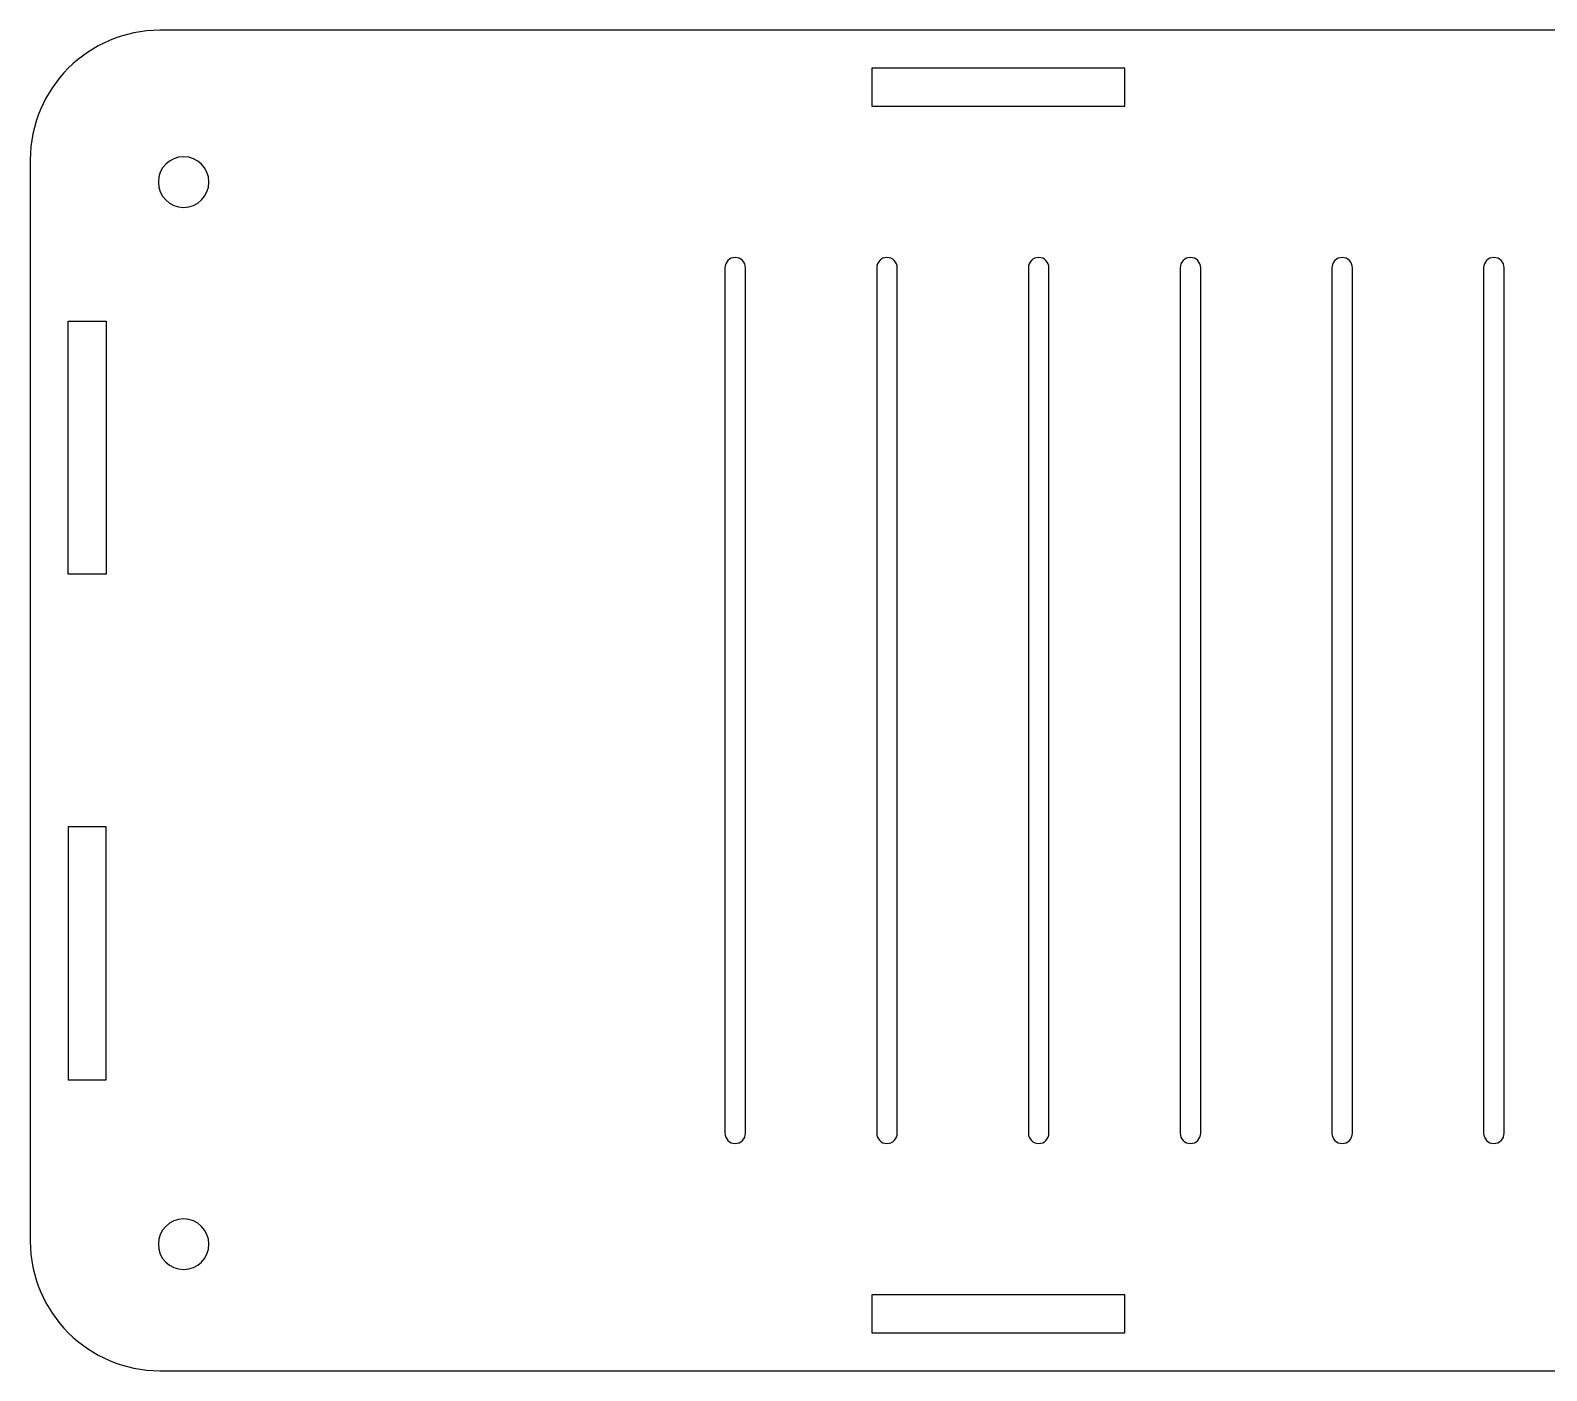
# Model space of a CAD drawing. Extents: x -6 to 227, y 0 to 209.
# Drawn here: x -6.1 to 113.8, y 103 to 209 of the extents above; entities that cross this region are included whole.
import ezdxf

# ---------------------------------------------------------------- set-up
doc = ezdxf.new("R2010")
doc.units = 0
doc.header["$LTSCALE"] = 25.4
doc.header["$MEASUREMENT"] = 0

# ---------------------------------------------------------------- blocks, each defined once
blk = doc.blocks.new('*B2')
at = {"color": 212, "linetype": 'Continuous'}
for p, q in [((5.62718, 209), (4.1181, 209)), ((215.248279, 209), (5.62718, 209)), ((80.43773, 206), (60.43773, 206)), ((60.43773, 206), (60.43773, 203)), ((80.43773, 203), (80.43773, 206)), ((60.43773, 203), (80.43773, 203)), ((-6.124541, 198.757359), (-6.124541, 197.248279)), ((-6.124541, 197.248279), (-6.124541, 114.751721)), ((48.813189, 190.222902), (48.813189, 121.777098)), ((50.43773, 121.777098), (50.43773, 190.222902)), ((60.813189, 190.222902), (60.813189, 121.777098)), ((62.43773, 121.777098), (62.43773, 190.222902)), ((72.813189, 190.222902), (72.813189, 121.777098)), ((74.43773, 121.777098), (74.43773, 190.222902)), ((84.813189, 190.222902), (84.813189, 121.777098)), ((86.43773, 121.777098), (86.43773, 190.222902)), ((96.813189, 190.222902), (96.813189, 121.777098)), ((98.43773, 121.777098), (98.43773, 190.222902)), ((108.813189, 190.222902), (108.813189, 121.777098)), ((110.43773, 121.777098), (110.43773, 190.222902)), ((-3.124541, 166), (-3.124541, 186)), ((-3.124541, 186), (-0.124541, 186)), ((-0.124541, 186), (-0.124541, 166)), ((-0.124541, 166), (-3.124541, 166)), ((-0.124541, 146), (-3.124541, 146)), ((-3.124541, 146), (-3.124541, 126)), ((-0.124541, 126), (-0.124541, 146)), ((-3.124541, 126), (-0.124541, 126)), ((-6.124541, 114.751721), (-6.124541, 113.242641)), ((60.43773, 109), (60.43773, 106)), ((80.43773, 109), (60.43773, 109)), ((80.43773, 106), (80.43773, 109)), ((60.43773, 106), (80.43773, 106)), ((4.1181, 103), (5.62718, 103)), ((5.62718, 103), (215.248279, 103))]:
    blk.add_line(p, q, dxfattribs=at)
for centre, radius, start, end in [((4.1181, 198.757359), 10.242641, -270, -180), ((6, 197), 2, -270, -180), ((6, 197), 2, 0, 90), ((6, 197), 2, -180, -90), ((6, 197), 2, -90, 0), ((49.625459, 190.222902), 0.81227, -270, -180), ((49.625459, 190.222902), 0.81227, -359.999982, -269.999982), ((61.625459, 190.222902), 0.81227, -270, -180), ((61.625459, 190.222902), 0.81227, -359.999982, -269.999982), ((73.625459, 190.222902), 0.81227, -270, -180), ((73.625459, 190.222902), 0.81227, -359.999982, -269.999982), ((85.625459, 190.222902), 0.81227, -270, -180), ((85.625459, 190.222902), 0.81227, -359.999982, -269.999982), ((97.625459, 190.222902), 0.81227, -270, -180), ((97.625459, 190.222902), 0.81227, -359.999982, -269.999982), ((109.625459, 190.222902), 0.81227, -270, -180), ((109.625459, 190.222902), 0.81227, -359.999982, -269.999982), ((49.625459, 121.777098), 0.81227, -180, 0), ((61.625459, 121.777098), 0.81227, -180, 0), ((73.625459, 121.777098), 0.81227, -180, 0), ((85.625459, 121.777098), 0.81227, -180, 0), ((97.625459, 121.777098), 0.81227, -180, 0), ((109.625459, 121.777098), 0.81227, -180, 0), ((6, 113), 2, -270, -180), ((6, 113), 2, 0, 90), ((4.1181, 113.242641), 10.242641, -180, -90), ((6, 113), 2, -180, -90), ((6, 113), 2, -90, 0)]:
    blk.add_arc(centre, radius, start, end, dxfattribs=at)

msp = doc.modelspace()

# ---------------------------------------------------------------- block references
at = {"color": 212, "linetype": 'Continuous'}
msp.add_blockref('*B2', (0, 0), dxfattribs=at)

doc.saveas('drawing.dxf')
